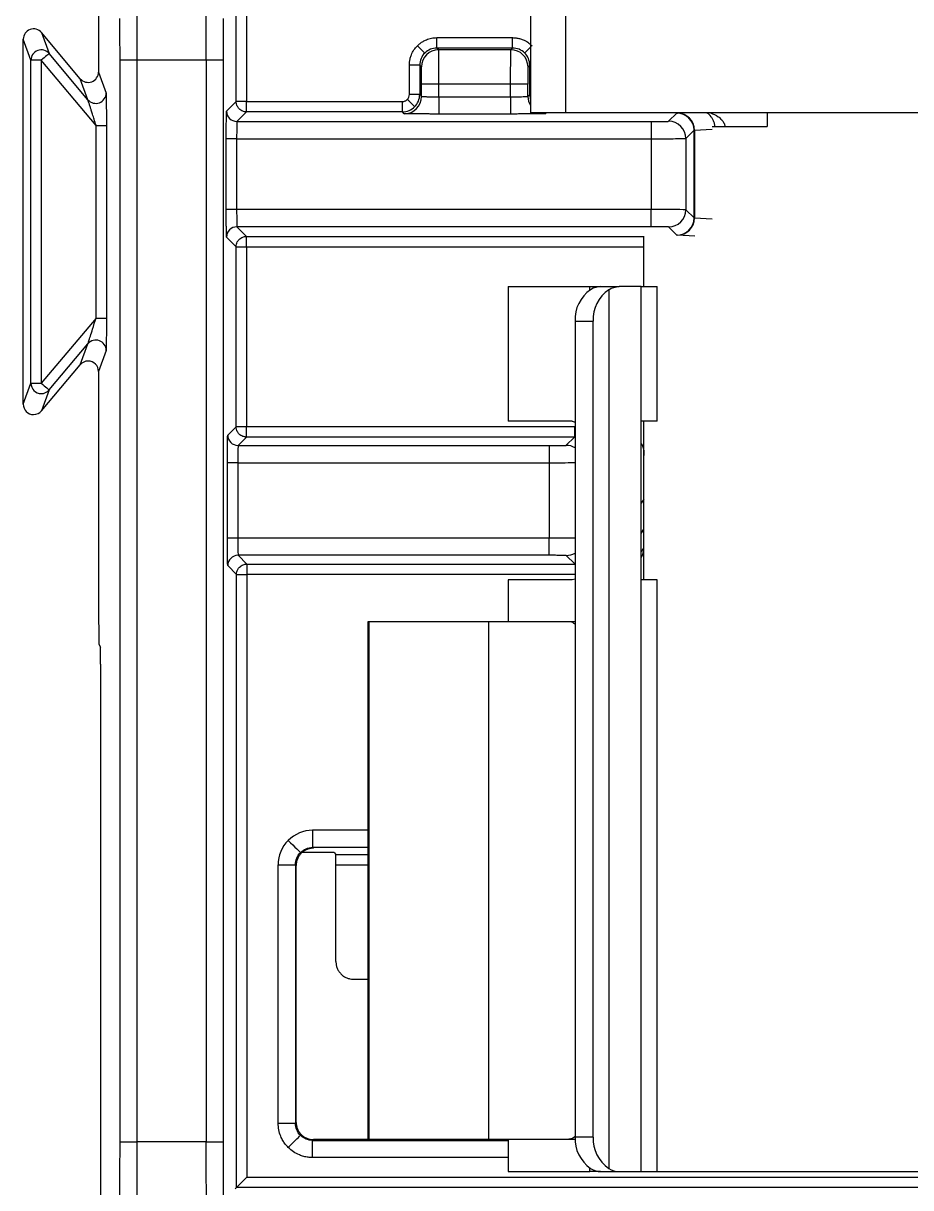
# Model space of a CAD drawing. Header units: inches. Extents: x 897.4 to 914.4, y -8.5 to 2.5.
# Drawn here: x 901.408 to 901.915, y 0.314 to 0.979 of the extents above; entities that cross this region are included whole.
import ezdxf

# ---------------------------------------------------------------- set-up
doc = ezdxf.new("R2010")
doc.units = ezdxf.units.IN
doc.header["$LTSCALE"] = 4
doc.header["$MEASUREMENT"] = 0
doc.layers.get('0').update_dxf_attribs({"linetype": 'CONTINUOUS'})

msp = doc.modelspace()

# ---------------------------------------------------------------- linework, layer by layer
for p, q in [((901.69791, 1.31767), (901.69791, 0.92767)), ((901.71799, 0.92767), (901.71799, 1.31767)), ((901.45142, 1.16724), (901.45142, 0.95101)), ((901.52994, 0.93421), (901.52994, 1.12766)), ((901.53585, 1.12766), (901.53585, 0.93421)), ((901.41891, 0.97354), (901.42327, 0.96156)), ((901.44099, 0.94722), (901.41891, 0.97354)), ((901.64453, 0.96474), (901.64453, 0.97065)), ((901.64453, 0.97065), (901.68764, 0.97065)), ((901.68764, 0.96474), (901.68764, 0.97065)), ((901.41284, 0.95776), (901.40848, 0.96974)), ((901.40848, 0.76142), (901.40848, 0.96974)), ((901.64552, 0.96376), (901.64453, 0.96474)), ((901.68764, 0.96474), (901.64453, 0.96474)), ((901.68666, 0.96376), (901.64552, 0.96376)), ((901.68764, 0.96474), (901.68666, 0.96376)), ((901.41874, 0.95776), (901.41284, 0.95776)), ((901.41284, 0.7734), (901.41284, 0.95776)), ((901.41874, 0.95776), (901.41874, 0.7734)), ((901.44998, 0.92054), (901.41874, 0.95776)), ((901.44535, 0.93524), (901.42327, 0.96156)), ((901.46367, 0.34037), (901.46367, 0.95801)), ((901.46367, 0.95801), (901.47351, 0.95801)), ((901.47351, 0.34037), (901.47351, 0.95801)), ((901.47351, 0.95801), (901.5129, 0.95801)), ((901.5129, 0.95801), (901.5129, 0.34037)), ((901.5129, 0.95801), (901.52274, 0.95801)), ((901.52274, 0.34037), (901.52274, 0.95801)), ((901.45142, 0.95101), (901.45578, 0.93903)), ((901.63469, 0.9549), (901.62879, 0.9549)), ((901.62879, 0.93814), (901.62879, 0.9549)), ((901.63469, 0.9549), (901.63469, 0.93814)), ((901.63567, 0.95392), (901.63469, 0.9549)), ((901.69748, 0.9549), (901.6965, 0.95392)), ((901.69748, 0.93814), (901.69748, 0.9549)), ((901.69748, 0.9549), (901.69791, 0.9549)), ((901.44535, 0.93524), (901.44099, 0.94722)), ((901.63576, 0.93708), (901.63576, 0.94408)), ((901.6456, 0.94408), (901.63576, 0.94408)), ((901.6456, 0.93691), (901.6456, 0.94408)), ((901.68657, 0.94408), (901.6456, 0.94408)), ((901.68657, 0.93691), (901.68657, 0.94408)), ((901.69642, 0.94408), (901.68657, 0.94408)), ((901.69642, 0.93708), (901.69642, 0.94408)), ((901.63469, 0.93814), (901.62879, 0.93814)), ((901.63469, 0.93814), (901.63576, 0.93708)), ((901.69642, 0.93708), (901.69748, 0.93814)), ((901.69748, 0.93814), (901.69791, 0.93814)), ((901.52446, 0.92872), (901.52994, 0.93421)), ((901.53585, 0.93421), (901.52994, 0.93421)), ((901.53585, 0.9283), (901.53585, 0.93421)), ((901.53585, 0.93421), (901.62485, 0.93421)), ((901.62485, 0.9283), (901.62485, 0.93421)), ((901.6456, 0.93691), (901.6456, 0.92706)), ((901.6456, 0.93691), (901.68657, 0.93691)), ((901.68657, 0.93691), (901.68657, 0.92706)), ((901.53585, 0.9283), (901.53036, 0.92282)), ((901.62485, 0.9283), (901.53585, 0.9283)), ((901.62592, 0.92723), (901.62485, 0.9283)), ((901.68657, 0.92706), (901.6456, 0.92706)), ((901.71799, 0.92767), (901.69791, 0.92767)), ((901.70669, 0.92767), (901.70626, 0.92723)), ((902.14283, 0.92767), (901.71799, 0.92767)), ((901.77671, 0.9229), (901.7814, 0.9276)), ((901.78173, 0.92763), (901.78231, 0.92767)), ((901.83297, 0.92767), (901.83297, 0.91991)), ((901.44998, 0.92054), (901.45588, 0.92054)), ((901.44998, 0.81062), (901.44998, 0.92054)), ((901.45588, 0.92054), (901.45588, 0.81062)), ((901.53036, 0.92282), (901.76686, 0.92282)), ((901.76686, 0.92282), (901.76686, 0.91297)), ((901.78655, 0.91306), (901.79124, 0.91775)), ((901.79124, 0.86774), (901.79124, 0.91775)), ((901.79146, 0.91779), (901.80162, 0.91838)), ((901.79146, 0.91779), (901.79146, 0.8677)), ((901.8015, 0.91991), (901.83297, 0.91991)), ((901.52432, 0.87252), (901.52432, 0.91297)), ((901.53022, 0.91297), (901.52432, 0.91297)), ((901.53022, 0.91297), (901.53022, 0.87252)), ((901.53022, 0.91297), (901.76686, 0.91297)), ((901.76686, 0.91297), (901.76686, 0.87252)), ((901.78655, 0.91306), (901.78655, 0.87243)), ((901.53022, 0.87252), (901.52432, 0.87252)), ((901.76686, 0.87252), (901.53022, 0.87252)), ((901.76686, 0.86267), (901.76686, 0.87252)), ((901.79124, 0.86774), (901.78655, 0.87243)), ((901.80162, 0.86711), (901.79146, 0.8677)), ((901.76686, 0.86267), (901.53036, 0.86267)), ((901.53036, 0.86267), (901.53585, 0.85719)), ((901.7814, 0.85789), (901.77671, 0.86259)), ((901.79168, 0.85728), (901.78173, 0.85786)), ((901.52994, 0.85128), (901.52446, 0.85677)), ((901.52994, 0.74858), (901.52994, 0.85128)), ((901.52994, 0.85128), (901.53585, 0.85128)), ((901.53585, 0.85128), (901.53585, 0.85719)), ((901.53585, 0.85719), (901.76269, 0.85719)), ((901.53585, 0.85128), (901.53585, 0.74858)), ((901.53585, 0.85128), (901.76269, 0.85128)), ((901.76269, 0.82857), (901.76269, 0.85728)), ((901.68516, 0.82857), (901.68516, 0.7518)), ((901.68516, 0.82857), (901.7317, 0.82857)), ((901.7317, 0.82857), (901.7379, 0.82857)), ((901.7317, 0.82647), (901.7317, 0.82857)), ((901.7379, 0.82857), (901.74844, 0.82857)), ((901.74254, 0.82679), (901.74254, 0.32523)), ((901.76117, 0.82857), (901.74844, 0.82857)), ((901.76117, 0.32345), (901.76117, 0.82857)), ((901.76117, 0.82857), (901.77017, 0.82857)), ((901.77017, 0.7518), (901.77017, 0.82857)), ((901.44998, 0.81062), (901.41874, 0.7734)), ((901.44998, 0.81062), (901.45588, 0.81062)), ((901.72333, 0.80889), (901.73367, 0.80889)), ((901.72333, 0.80889), (901.72333, 0.34314)), ((901.73367, 0.34314), (901.73367, 0.80889)), ((901.42327, 0.7696), (901.44535, 0.79592)), ((901.44099, 0.78394), (901.44535, 0.79592)), ((901.45578, 0.79212), (901.45142, 0.78014)), ((901.41891, 0.75762), (901.44099, 0.78394)), ((901.45142, 0.78014), (901.45142, 0.65405)), ((901.40848, 0.76142), (901.41284, 0.7734)), ((901.41284, 0.7734), (901.41874, 0.7734)), ((901.42327, 0.7696), (901.41891, 0.75762)), ((901.72167, 0.7518), (901.68516, 0.7518)), ((901.72167, 0.7518), (901.72333, 0.75122)), ((901.77017, 0.7518), (901.76117, 0.7518)), ((901.76269, 0.73211), (901.76269, 0.7518)), ((901.52514, 0.74378), (901.52994, 0.74858)), ((901.53585, 0.74858), (901.52994, 0.74858)), ((901.53585, 0.74267), (901.53585, 0.74858)), ((901.72305, 0.74858), (901.53585, 0.74858)), ((901.72305, 0.74858), (901.72305, 0.74267)), ((901.53585, 0.74267), (901.53105, 0.73787)), ((901.53105, 0.73787), (901.7085, 0.73787)), ((901.72305, 0.74267), (901.53585, 0.74267)), ((901.7085, 0.73787), (901.7085, 0.72803)), ((901.71834, 0.73796), (901.72305, 0.74267)), ((901.76269, 0.68093), (901.76269, 0.73211)), ((901.52501, 0.68502), (901.52501, 0.72803)), ((901.53091, 0.72803), (901.52501, 0.72803)), ((901.53091, 0.72803), (901.53091, 0.68502)), ((901.53091, 0.72803), (901.7085, 0.72803)), ((901.7085, 0.72803), (901.7085, 0.68502)), ((901.76269, 0.70718), (901.76117, 0.70501)), ((901.53091, 0.68502), (901.52501, 0.68502)), ((901.7085, 0.68502), (901.53091, 0.68502)), ((901.7085, 0.67518), (901.7085, 0.68502)), ((901.76117, 0.68785), (901.76269, 0.69002)), ((901.76117, 0.6877), (901.76269, 0.68987)), ((901.76247, 0.67927), (901.76117, 0.67741)), ((901.76269, 0.66125), (901.76269, 0.68093)), ((901.7085, 0.67518), (901.53105, 0.67518)), ((901.53105, 0.67518), (901.53607, 0.67016)), ((901.72319, 0.67024), (901.71834, 0.67509)), ((901.53016, 0.66425), (901.52514, 0.66927)), ((901.53607, 0.67016), (901.53607, 0.66425)), ((901.53607, 0.67016), (901.72333, 0.67016)), ((901.72333, 0.67024), (901.72319, 0.67024)), ((901.53016, 0.31435), (901.53016, 0.66425)), ((901.53016, 0.66425), (901.53607, 0.66425)), ((901.53607, 0.66425), (901.53607, 0.32025)), ((901.72333, 0.66425), (901.53607, 0.66425)), ((901.68516, 0.66125), (901.68516, 0.63723)), ((901.72167, 0.66125), (901.68516, 0.66125)), ((901.72333, 0.66163), (901.72167, 0.66125)), ((901.77017, 0.66125), (901.76117, 0.66125)), ((901.77017, 0.32345), (901.77017, 0.66125)), ((901.605, 0.63723), (901.605, 0.34196)), ((901.6056, 0.63723), (901.605, 0.63723)), ((901.6056, 0.63723), (901.6056, 0.34196)), ((901.67393, 0.63723), (901.6056, 0.63723)), ((901.67393, 0.63723), (901.67393, 0.34196)), ((901.71982, 0.63723), (901.67393, 0.63723)), ((901.72333, 0.63723), (901.71982, 0.63723)), ((901.45167, 0.62452), (901.45252, 0.62283)), ((901.4526, 0.61299), (901.4526, 0.2151)), ((901.5736, 0.51825), (901.5736, 0.50841)), ((901.605, 0.51825), (901.5736, 0.51825)), ((901.58585, 0.50549), (901.56769, 0.50549)), ((901.5736, 0.50841), (901.57403, 0.50798)), ((901.605, 0.50841), (901.5736, 0.50841)), ((901.57403, 0.50798), (901.5736, 0.50798)), ((901.58585, 0.50549), (901.58684, 0.50449)), ((901.55392, 0.3511), (901.55392, 0.49857)), ((901.55392, 0.49857), (901.56376, 0.49857)), ((901.56376, 0.49857), (901.56376, 0.3511)), ((901.56419, 0.49814), (901.56376, 0.49857)), ((901.58684, 0.50449), (901.605, 0.50449)), ((901.56419, 0.35153), (901.56419, 0.49814)), ((901.58687, 0.44333), (901.5869, 0.49833)), ((901.605, 0.49833), (901.5869, 0.49833)), ((901.5967, 0.43328), (901.605, 0.43328)), ((901.55392, 0.3511), (901.56376, 0.3511)), ((901.56376, 0.3511), (901.56419, 0.35153)), ((901.46367, 0.34037), (901.47351, 0.34037)), ((901.5129, 0.34037), (901.47351, 0.34037)), ((901.5129, 0.34037), (901.52274, 0.34037)), ((901.57403, 0.34169), (901.5736, 0.34125)), ((901.5736, 0.33141), (901.5736, 0.34125)), ((901.5736, 0.34125), (901.68516, 0.34125)), ((901.68516, 0.34169), (901.57403, 0.34169)), ((901.605, 0.34196), (901.6056, 0.34196)), ((901.6056, 0.34196), (901.67393, 0.34196)), ((901.67393, 0.34196), (901.71982, 0.34196)), ((901.68516, 0.34196), (901.68516, 0.32345)), ((901.71982, 0.34196), (901.72336, 0.34196)), ((901.73367, 0.34314), (901.72333, 0.34314)), ((901.68516, 0.33141), (901.5736, 0.33141)), ((901.53607, 0.32025), (902.33184, 0.32025)), ((901.68516, 0.32345), (901.7317, 0.32345)), ((901.7317, 0.32345), (901.7317, 0.32555)), ((901.7379, 0.32345), (901.7317, 0.32345)), ((901.7379, 0.32345), (901.74844, 0.32345)), ((901.74844, 0.32345), (901.76117, 0.32345)), ((901.76117, 0.32345), (901.77017, 0.32345)), ((901.77017, 0.32345), (902.09773, 0.32345)), ((901.52934, 0.31353), (901.53016, 0.31435)), ((902.33774, 0.31435), (901.53016, 0.31435))]:
    msp.add_line(p, q)
at = {"flags": 128}
for points in [[(901.63757, 0.96186), (901.63749, 0.96195), (901.63724, 0.96219), (901.63685, 0.96258), (901.63633, 0.9631), (901.6357, 0.96373), (901.63499, 0.96445), (901.63421, 0.96523), (901.6334, 0.96603)], [(901.6946, 0.96186), (901.69469, 0.96195), (901.69493, 0.96219), (901.69532, 0.96258), (901.69584, 0.9631), (901.69647, 0.96373), (901.69719, 0.96445), (901.69791, 0.96517)], [(901.42327, 0.96156), (901.42317, 0.96148), (901.42291, 0.96126), (901.42249, 0.96091), (901.42193, 0.96044), (901.42124, 0.95986), (901.42046, 0.95921), (901.41962, 0.9585), (901.41874, 0.95776)], [(901.63181, 0.93118), (901.63172, 0.93127), (901.63148, 0.93152), (901.63109, 0.9319), (901.63057, 0.93242), (901.62994, 0.93305), (901.62922, 0.93377), (901.62844, 0.93455), (901.62763, 0.93536)], [(901.70338, 0.92767), (901.70434, 0.92742), (901.70626, 0.92723)], [(901.41874, 0.7734), (901.41962, 0.77266), (901.42046, 0.77195), (901.42124, 0.7713), (901.42193, 0.77072), (901.42249, 0.77025), (901.42291, 0.7699), (901.42317, 0.76968), (901.42327, 0.7696)], [(901.55968, 0.51248), (901.56103, 0.51114), (901.56233, 0.50984), (901.56352, 0.50864), (901.56457, 0.50759), (901.56544, 0.50673), (901.56609, 0.50608), (901.5665, 0.50567), (901.56664, 0.50553)], [(901.55968, 0.33718), (901.56103, 0.33853), (901.56233, 0.33982), (901.56352, 0.34102), (901.56457, 0.34207), (901.56544, 0.34293), (901.56609, 0.34358), (901.5665, 0.34399), (901.56664, 0.34414)]]:
    msp.add_lwpolyline(points, dxfattribs=at)
for centre, radius, start, end in [((901.64552, 0.95392), 0.00984, 90.00458, 179.99521), ((901.68666, 0.95392), 0.00984, 0.00501, 89.99521), ((901.41874, 0.95776), 0.00591, 40.02308, 179.9769), ((901.44987, 0.93904), 0.00591, 220.02101, 359.97897), ((901.62592, 0.93708), 0.00984, 270.00479, 359.99499), ((901.70626, 0.93708), 0.00984, 180.00405, 211.9546), ((901.53036, 0.92872), 0.00591, 180.00436, 269.99493), ((901.7814, 0.91775), 0.00984, 0.00565, 89.99456), ((901.78166, 0.91783), 0.0098, 359.77101, 89.59411), ((901.77671, 0.91306), 0.00984, 0.00549, 89.99409), ((901.77671, 0.87243), 0.00984, 270.00556, 359.99487), ((901.7814, 0.86774), 0.00984, 270.00458, 359.99521), ((901.78166, 0.86766), 0.0098, 270.40553, 0.22935), ((901.53036, 0.85677), 0.00591, 90.00507, 179.99564), ((901.74393, 0.80983), 0.02062, 124.64085, 182.61416), ((901.75427, 0.80983), 0.02062, 124.64113, 182.61408), ((901.44987, 0.79212), 0.00591, 0.02103, 139.97899), ((901.41874, 0.7734), 0.00591, 180.02302, 269.99121), ((901.41874, 0.7734), 0.00591, 269.9878, 319.98302), ((901.53105, 0.74378), 0.00591, 180.00537, 269.99463), ((901.71834, 0.72811), 0.00984, 59.52676, 89.99321), ((901.53105, 0.66927), 0.00591, 90.00394, 179.99464), ((901.71834, 0.68493), 0.00984, 270.00198, 300.47492), ((901.74393, 0.3422), 0.02062, 177.38539, 235.35959), ((901.75426, 0.3422), 0.02062, 177.38548, 235.35931)]:
    msp.add_arc(centre, radius, start, end)
for centre, major_axis, ratio, start_param, end_param in [((901.41438, 0.96974), (-0.00202, 0.00555), 0.999675, 5.061559, 7.504811), ((901.44551, 0.95102), (0.00202, -0.00555), 0.999675, 5.061559, 7.504811), ((901.44551, 0.78014), (0.00202, 0.00555), 0.999675, 0.348961, 1.221626), ((901.44551, 0.78014), (0.00202, 0.00555), 0.999675, 5.061559, 6.632147), ((901.41438, 0.76142), (-0.00202, -0.00555), 0.999675, 5.061559, 6.632147), ((901.41438, 0.76142), (-0.00202, -0.00555), 0.999675, 0.348961, 1.221626), ((901.45168, 0.65405), (0, 0.02953), 0.008727, 1.570796, 3.124139), ((901.45252, 0.61299), (0, 0.00984), 0.008727, 4.712389, 6.265732), ((901.58684, 0.49859), (0, 0.00591), 0.008727, 4.668756, 6.274459)]:
    msp.add_ellipse(centre, major_axis=major_axis, ratio=ratio, start_param=start_param, end_param=end_param)
for points in [[(901.47351, 0.95801), (901.47351, 0.96716), (901.4735, 0.97631), (901.47348, 0.98492)], [(901.5129, 0.95801), (901.51291, 0.96716), (901.51292, 0.97631), (901.51293, 0.98492)], [(901.52274, 0.95801), (901.52274, 0.96602), (901.52275, 0.97402), (901.52277, 0.98155)], [(901.64453, 0.96474), (901.64196, 0.96474), (901.6394, 0.96368), (901.63757, 0.96186)], [(901.6946, 0.96186), (901.69278, 0.96368), (901.69022, 0.96474), (901.68764, 0.96474)], [(901.63757, 0.96186), (901.63575, 0.96004), (901.63469, 0.95748), (901.63469, 0.9549)], [(901.69748, 0.9549), (901.69748, 0.95748), (901.69642, 0.96004), (901.6946, 0.96186)], [(901.63181, 0.93118), (901.63364, 0.93302), (901.63469, 0.93555), (901.63469, 0.93814)], [(901.62485, 0.9283), (901.62744, 0.9283), (901.62998, 0.92935), (901.63181, 0.93118)], [(901.79124, 0.91775), (901.79125, 0.91777), (901.79132, 0.91778), (901.79146, 0.91779)], [(901.79146, 0.8677), (901.79132, 0.86771), (901.79125, 0.86772), (901.79124, 0.86774)], [(901.7379, 0.82857), (901.73618, 0.82857), (901.73421, 0.82798), (901.73221, 0.82679)], [(901.74254, 0.82679), (901.74454, 0.82797), (901.74656, 0.82857), (901.74844, 0.82857)], [(901.55968, 0.51248), (901.55602, 0.50882), (901.55392, 0.50375), (901.55392, 0.49857)], [(901.5736, 0.51825), (901.56842, 0.51825), (901.56335, 0.51615), (901.55968, 0.51248)], [(901.56376, 0.49857), (901.56376, 0.50116), (901.56481, 0.50369), (901.56664, 0.50553)], [(901.56664, 0.50553), (901.56848, 0.50736), (901.57101, 0.50841), (901.5736, 0.50841)], [(901.56664, 0.34414), (901.56481, 0.34597), (901.56376, 0.3485), (901.56376, 0.3511)], [(901.5736, 0.34125), (901.57101, 0.34125), (901.56848, 0.3423), (901.56664, 0.34414)], [(901.73221, 0.32523), (901.73421, 0.32405), (901.73618, 0.32345), (901.7379, 0.32345)], [(901.74254, 0.32523), (901.74454, 0.32405), (901.74656, 0.32345), (901.74844, 0.32345)]]:
    msp.add_open_spline(points, degree=3)
for points, knots in [([(901.46367, 0.95801), (901.46367, 0.95962), (901.46367, 0.96282), (901.46366, 0.9676), (901.46366, 0.97232), (901.46365, 0.97699), (901.46364, 0.98003), (901.46363, 0.98155)], [0, 0, 0, 0, 0.200982, 0.400492, 0.599507, 0.799017, 1, 1, 1, 1]), ([(901.6334, 0.96603), (901.6339, 0.9665), (901.63491, 0.96743), (901.63664, 0.96857), (901.63879, 0.96963), (901.64144, 0.97048), (901.6435, 0.97059), (901.64453, 0.97065)], [0, 0, 0, 0, 0.1665538, 0.332327, 0.5001878, 0.7493631, 1, 1, 1, 1]), ([(901.68764, 0.97065), (901.68833, 0.97062), (901.6897, 0.97057), (901.69172, 0.97015), (901.694, 0.96938), (901.69647, 0.9681), (901.69801, 0.96673), (901.69878, 0.96603)], [0, 0, 0, 0, 0.166559, 0.332336, 0.500198, 0.749371, 1, 1, 1, 1]), ([(901.62879, 0.9549), (901.62881, 0.95558), (901.62886, 0.95695), (901.62928, 0.95898), (901.63005, 0.96126), (901.63133, 0.96373), (901.63271, 0.96526), (901.6334, 0.96603)], [0, 0, 0, 0, 0.166559, 0.332336, 0.500198, 0.749371, 1, 1, 1, 1]), ([(901.6456, 0.94408), (901.6456, 0.94921), (901.64559, 0.95429), (901.64556, 0.96157), (901.64554, 0.96371), (901.64552, 0.96376)], [0, 0, 0, 0, 0.5, 0.5, 1, 1, 1, 1]), ([(901.68657, 0.94408), (901.68659, 0.9492), (901.6866, 0.95429), (901.68663, 0.96157), (901.68665, 0.96371), (901.68666, 0.96376)], [0, 0, 0, 0, 0.5, 0.5, 1, 1, 1, 1]), ([(901.63576, 0.94408), (901.63576, 0.94473), (901.63576, 0.94601), (901.63575, 0.94785), (901.63574, 0.94954), (901.63573, 0.95105), (901.63572, 0.95233), (901.63571, 0.95323), (901.63569, 0.95381), (901.63568, 0.95388), (901.63567, 0.95392)], [0, 0, 0, 0, 0.12697, 0.249353, 0.372143, 0.500287, 0.628647, 0.76, 0.879277, 1, 1, 1, 1]), ([(901.6965, 0.95392), (901.6965, 0.95388), (901.69649, 0.9538), (901.69647, 0.95323), (901.69645, 0.9523), (901.69644, 0.95105), (901.69643, 0.9495), (901.69642, 0.94776), (901.69642, 0.94593), (901.69642, 0.94469), (901.69642, 0.94408)], [0, 0, 0, 0, 0.126975, 0.249362, 0.372154, 0.500299, 0.628658, 0.760008, 0.879281, 1, 1, 1, 1]), ([(901.45578, 0.93903), (901.45578, 0.939), (901.45579, 0.93892), (901.45581, 0.93842), (901.45582, 0.93752), (901.45584, 0.93591), (901.45586, 0.93257), (901.45587, 0.92841), (901.45588, 0.92396), (901.45588, 0.92169), (901.45588, 0.92054)], [0, 0, 0, 0, 0.061656, 0.12487, 0.191754, 0.305439, 0.43307, 0.715509, 0.85549, 1, 1, 1, 1]), ([(901.62763, 0.93536), (901.62797, 0.93576), (901.62864, 0.93657), (901.62874, 0.93762), (901.62879, 0.93814)], [0, 0, 0, 0, 0.499995, 1, 1, 1, 1]), ([(901.69748, 0.93814), (901.6975, 0.93749), (901.69753, 0.93657), (901.69782, 0.9357), (901.69791, 0.93544)], [0, 0, 0, 0, 0.703669, 1, 1, 1, 1]), ([(901.44998, 0.92054), (901.44962, 0.9217), (901.44896, 0.92384), (901.44808, 0.92673), (901.44735, 0.929), (901.44672, 0.93095), (901.4462, 0.93265), (901.44576, 0.93404), (901.44544, 0.935), (901.44538, 0.93516), (901.44535, 0.93524)], [0, 0, 0, 0, 0.20931, 0.383703, 0.523256, 0.62813, 0.75352, 0.854555, 0.93453, 1, 1, 1, 1]), ([(901.53585, 0.9283), (901.53575, 0.9283), (901.53557, 0.9283), (901.53521, 0.92833), (901.53457, 0.92842), (901.53325, 0.92879), (901.53174, 0.9298), (901.53029, 0.93171), (901.53007, 0.93326), (901.52994, 0.93421)], [0, 0, 0, 0, 0.0326707, 0.0576054, 0.1171349, 0.2411405, 0.5008426, 0.6945001, 1, 1, 1, 1]), ([(901.62485, 0.93421), (901.62537, 0.93425), (901.62642, 0.93435), (901.62723, 0.93502), (901.62763, 0.93536)], [0, 0, 0, 0, 0.500005, 1, 1, 1, 1]), ([(901.63576, 0.93708), (901.6358, 0.93707), (901.63588, 0.93704), (901.63643, 0.93701), (901.63723, 0.93699), (901.63824, 0.93697), (901.6394, 0.93695), (901.64064, 0.93693), (901.64191, 0.93692), (901.64318, 0.93691), (901.64441, 0.93691), (901.64521, 0.93691), (901.6456, 0.93691)], [0, 0, 0, 0, 0.12418, 0.242991, 0.356431, 0.464499, 0.567193, 0.664511, 0.756452, 0.843015, 0.924198, 1, 1, 1, 1]), ([(901.68657, 0.93691), (901.68724, 0.93691), (901.68864, 0.93691), (901.69076, 0.93692), (901.69286, 0.93695), (901.69471, 0.93698), (901.69611, 0.93702), (901.69631, 0.93706), (901.69642, 0.93708)], [0, 0, 0, 0, 0.129436, 0.273791, 0.433046, 0.607181, 0.796174, 1, 1, 1, 1]), ([(901.52432, 0.91297), (901.52432, 0.91363), (901.52432, 0.91493), (901.52432, 0.91687), (901.52433, 0.92014), (901.52435, 0.92346), (901.52438, 0.92618), (901.5244, 0.92762), (901.52443, 0.92854), (901.52445, 0.92866), (901.52446, 0.92872)], [0, 0, 0, 0, 0.07974, 0.159515, 0.240566, 0.49938, 0.627973, 0.759565, 0.879058, 1, 1, 1, 1]), ([(901.6456, 0.92706), (901.64479, 0.92706), (901.64315, 0.92706), (901.64073, 0.92707), (901.63791, 0.92708), (901.63478, 0.92709), (901.63167, 0.92711), (901.62909, 0.92714), (901.62729, 0.92717), (901.62614, 0.9272), (901.62599, 0.92722), (901.62592, 0.92723)], [0, 0, 0, 0, 0.079631, 0.159298, 0.240238, 0.368653, 0.500062, 0.62848, 0.759892, 0.879223, 1, 1, 1, 1]), ([(901.70626, 0.92723), (901.70622, 0.92723), (901.70615, 0.92721), (901.70565, 0.92719), (901.70473, 0.92717), (901.70309, 0.92714), (901.70055, 0.92711), (901.69742, 0.92709), (901.69394, 0.92708), (901.69028, 0.92707), (901.68781, 0.92706), (901.68657, 0.92706)], [0, 0, 0, 0, 0.079634, 0.159304, 0.240247, 0.368664, 0.500074, 0.628491, 0.759901, 0.879227, 1, 1, 1, 1]), ([(901.7814, 0.9276), (901.78142, 0.9276), (901.78146, 0.92761), (901.78164, 0.92763), (901.78173, 0.92763)], [0, 0, 0, 0, 0.5, 1, 1, 1, 1]), ([(901.80317, 0.91991), (901.80316, 0.92007), (901.8031, 0.9209), (901.8027, 0.92232), (901.80198, 0.92408), (901.80057, 0.92618), (901.79922, 0.92751), (901.79821, 0.92775), (901.79813, 0.92777)], [0, 0, 0, 0, 0.034014, 0.178652, 0.342676, 0.530685, 0.960687, 1, 1, 1, 1]), ([(901.80064, 0.92767), (901.80218, 0.92708), (901.80441, 0.92624), (901.80683, 0.92411), (901.80808, 0.92237), (901.8088, 0.92093), (901.8089, 0.92008), (901.80892, 0.91991)], [0, 0, 0, 0, 0.439878, 0.637134, 0.809249, 0.961021, 1, 1, 1, 1]), ([(901.53036, 0.92282), (901.53034, 0.92279), (901.53032, 0.92172), (901.53027, 0.91808), (901.53025, 0.91554), (901.53022, 0.91297)], [0, 0, 0, 0, 0.5, 0.5, 1, 1, 1, 1]), ([(901.76686, 0.92282), (901.76752, 0.92282), (901.76879, 0.92282), (901.77064, 0.92282), (901.77233, 0.92283), (901.77384, 0.92284), (901.77512, 0.92285), (901.77602, 0.92287), (901.7766, 0.92288), (901.77667, 0.9229), (901.77671, 0.9229)], [0, 0, 0, 0, 0.12697, 0.249353, 0.372143, 0.500287, 0.628647, 0.76, 0.879277, 1, 1, 1, 1]), ([(901.76686, 0.91297), (901.772, 0.91297), (901.77708, 0.91298), (901.78436, 0.91301), (901.7865, 0.91304), (901.78655, 0.91306)], [0, 0, 0, 0, 0.5, 0.5, 1, 1, 1, 1]), ([(901.52446, 0.85677), (901.52445, 0.8568), (901.52444, 0.85685), (901.52442, 0.85726), (901.52439, 0.85832), (901.52436, 0.86053), (901.52434, 0.86384), (901.52433, 0.86662), (901.52432, 0.86955), (901.52432, 0.87152), (901.52432, 0.87252)], [0, 0, 0, 0, 0.079743, 0.159521, 0.240575, 0.499392, 0.627985, 0.759573, 0.879062, 1, 1, 1, 1]), ([(901.53022, 0.87252), (901.53025, 0.86995), (901.53027, 0.86741), (901.53032, 0.86377), (901.53034, 0.8627), (901.53036, 0.86267)], [0, 0, 0, 0, 0.5, 0.5, 1, 1, 1, 1]), ([(901.78655, 0.87243), (901.7865, 0.87245), (901.78436, 0.87247), (901.77708, 0.87251), (901.772, 0.87252), (901.76686, 0.87252)], [0, 0, 0, 0, 0.5, 0.5, 1, 1, 1, 1]), ([(901.77671, 0.86259), (901.77667, 0.86259), (901.77659, 0.86261), (901.77602, 0.86262), (901.77509, 0.86264), (901.77384, 0.86265), (901.77229, 0.86266), (901.77055, 0.86267), (901.76872, 0.86267), (901.76748, 0.86267), (901.76686, 0.86267)], [0, 0, 0, 0, 0.126975, 0.249362, 0.372154, 0.500299, 0.628658, 0.760008, 0.879281, 1, 1, 1, 1]), ([(901.78173, 0.85786), (901.78164, 0.85786), (901.78146, 0.85787), (901.78142, 0.85789), (901.7814, 0.85789)], [0, 0, 0, 0, 0.5, 1, 1, 1, 1]), ([(901.52994, 0.85128), (901.52998, 0.8518), (901.53005, 0.85275), (901.53054, 0.85396), (901.53109, 0.85483), (901.53202, 0.85588), (901.53326, 0.85669), (901.53457, 0.85707), (901.5352, 0.85716), (901.53556, 0.85718), (901.53574, 0.85719), (901.53585, 0.85719)], [0, 0, 0, 0, 0.167515, 0.306819, 0.417844, 0.500535, 0.759523, 0.883187, 0.942553, 0.965773, 1, 1, 1, 1]), ([(901.44535, 0.79592), (901.44537, 0.79597), (901.44541, 0.79607), (901.44561, 0.79668), (901.4459, 0.79758), (901.44629, 0.79883), (901.44698, 0.80103), (901.44827, 0.80498), (901.44933, 0.80848), (901.44998, 0.81062)], [0, 0, 0, 0, 0.051682, 0.111496, 0.183484, 0.269995, 0.372386, 0.616589, 1, 1, 1, 1]), ([(901.45588, 0.81062), (901.45588, 0.80941), (901.45588, 0.80705), (901.45588, 0.80364), (901.45587, 0.80049), (901.45585, 0.79767), (901.45584, 0.79526), (901.45582, 0.79351), (901.4558, 0.79237), (901.45579, 0.7922), (901.45578, 0.79212)], [0, 0, 0, 0, 0.151848, 0.29523, 0.432809, 0.567597, 0.692333, 0.808673, 0.9062, 1, 1, 1, 1]), ([(901.53585, 0.74267), (901.53575, 0.74267), (901.53557, 0.74267), (901.53521, 0.7427), (901.53457, 0.74279), (901.53325, 0.74317), (901.53174, 0.74417), (901.53029, 0.74608), (901.53007, 0.74763), (901.52994, 0.74858)], [0, 0, 0, 0, 0.032671, 0.057605, 0.117135, 0.241141, 0.500843, 0.6945, 1, 1, 1, 1]), ([(901.52501, 0.72803), (901.52501, 0.72868), (901.52501, 0.72999), (901.52501, 0.73193), (901.52502, 0.7352), (901.52504, 0.73851), (901.52507, 0.74123), (901.52509, 0.74268), (901.52512, 0.7436), (901.52513, 0.74372), (901.52514, 0.74378)], [0, 0, 0, 0, 0.0797399, 0.1595151, 0.2405663, 0.49938, 0.6279733, 0.7595647, 0.8790578, 1, 1, 1, 1]), ([(901.53105, 0.73787), (901.53103, 0.73785), (901.531, 0.73678), (901.53096, 0.73314), (901.53093, 0.73059), (901.53091, 0.72803)], [0, 0, 0, 0, 0.5, 0.5, 1, 1, 1, 1]), ([(901.7085, 0.73787), (901.70915, 0.73787), (901.71043, 0.73787), (901.71227, 0.73788), (901.71396, 0.73789), (901.71547, 0.7379), (901.71675, 0.73791), (901.71765, 0.73793), (901.71823, 0.73794), (901.7183, 0.73795), (901.71834, 0.73796)], [0, 0, 0, 0, 0.1269704, 0.2493532, 0.372143, 0.5002867, 0.6286471, 0.7600002, 0.8792768, 1, 1, 1, 1]), ([(901.76117, 0.73907), (901.76149, 0.73844), (901.76257, 0.73629), (901.76264, 0.73385), (901.76269, 0.73211)], [0, 0, 0, 0, 0.291703, 1, 1, 1, 1]), ([(901.7085, 0.72803), (901.71102, 0.72804), (901.71607, 0.72805), (901.72134, 0.72807), (901.72302, 0.72808), (901.72333, 0.72808)], [0, 0, 0, 0, 0.448881, 0.897762, 1, 1, 1, 1]), ([(901.52514, 0.66927), (901.52514, 0.6693), (901.52513, 0.66936), (901.52511, 0.66976), (901.52508, 0.67083), (901.52505, 0.67303), (901.52503, 0.67634), (901.52502, 0.67912), (901.52501, 0.68206), (901.52501, 0.68403), (901.52501, 0.68502)], [0, 0, 0, 0, 0.079743, 0.159521, 0.240575, 0.499392, 0.627985, 0.759573, 0.879062, 1, 1, 1, 1]), ([(901.53091, 0.68502), (901.53093, 0.68245), (901.53096, 0.67991), (901.531, 0.67627), (901.53103, 0.6752), (901.53105, 0.67518)], [0, 0, 0, 0, 0.5, 0.5, 1, 1, 1, 1]), ([(901.72333, 0.68497), (901.72302, 0.68497), (901.72134, 0.68498), (901.71607, 0.685), (901.71102, 0.68501), (901.7085, 0.68502)], [0, 0, 0, 0, 0.1022377, 0.5511187, 1, 1, 1, 1]), ([(901.76117, 0.67398), (901.76149, 0.6746), (901.76257, 0.67676), (901.76264, 0.6792), (901.76269, 0.68093)], [0, 0, 0, 0, 0.291697, 1, 1, 1, 1]), ([(901.71834, 0.67509), (901.7183, 0.6751), (901.71823, 0.67511), (901.71765, 0.67512), (901.71672, 0.67514), (901.71547, 0.67515), (901.71392, 0.67516), (901.71218, 0.67517), (901.71035, 0.67517), (901.70912, 0.67517), (901.7085, 0.67518)], [0, 0, 0, 0, 0.126975, 0.249362, 0.372154, 0.500299, 0.628658, 0.760008, 0.879281, 1, 1, 1, 1]), ([(901.53016, 0.66425), (901.5302, 0.66477), (901.53027, 0.66572), (901.53076, 0.66693), (901.53131, 0.6678), (901.53224, 0.66885), (901.53348, 0.66966), (901.53479, 0.67004), (901.53542, 0.67013), (901.53578, 0.67015), (901.53596, 0.67016), (901.53607, 0.67016)], [0, 0, 0, 0, 0.167515, 0.306819, 0.417844, 0.500535, 0.759523, 0.883187, 0.942553, 0.965773, 1, 1, 1, 1]), ([(901.72333, 0.63585), (901.72294, 0.63619), (901.72181, 0.63715), (901.7206, 0.6372), (901.71982, 0.63723)], [0, 0, 0, 0, 0.350265, 1, 1, 1, 1]), ([(901.5736, 0.50797), (901.57298, 0.50791), (901.57174, 0.50778), (901.56996, 0.50716), (901.56833, 0.50623), (901.5669, 0.505), (901.56572, 0.50352), (901.56485, 0.50184), (901.5643, 0.50002), (901.56423, 0.49876), (901.56419, 0.49814)], [0, 0, 0, 0, 0.124371, 0.248921, 0.37365, 0.498558, 0.623647, 0.748916, 0.874367, 1, 1, 1, 1]), ([(901.58687, 0.44333), (901.58691, 0.44266), (901.58697, 0.44135), (901.58753, 0.43946), (901.58845, 0.43772), (901.5897, 0.43618), (901.59125, 0.43487), (901.593, 0.43395), (901.59484, 0.43337), (901.59608, 0.43331), (901.5967, 0.43328)], [0, 0, 0, 0, 0.1285466, 0.2521451, 0.3757014, 0.5041257, 0.6321901, 0.7626643, 0.8806991, 1, 1, 1, 1]), ([(901.55968, 0.33718), (901.5591, 0.33781), (901.55793, 0.33906), (901.55651, 0.34122), (901.55519, 0.34392), (901.55413, 0.34723), (901.55399, 0.3498), (901.55392, 0.3511)], [0, 0, 0, 0, 0.166554, 0.332327, 0.500188, 0.749363, 1, 1, 1, 1]), ([(901.56419, 0.35153), (901.56423, 0.35088), (901.5643, 0.34959), (901.56489, 0.34774), (901.5658, 0.34602), (901.56703, 0.34452), (901.56853, 0.34329), (901.57024, 0.34238), (901.5721, 0.34179), (901.57339, 0.34172), (901.57403, 0.34169)], [0, 0, 0, 0, 0.125002, 0.250002, 0.375001, 0.5, 0.624999, 0.749998, 0.874998, 1, 1, 1, 1]), ([(901.46314, 0.27196), (901.46315, 0.27219), (901.46318, 0.27264), (901.46322, 0.27372), (901.46326, 0.27512), (901.4633, 0.27685), (901.46336, 0.28002), (901.46344, 0.2855), (901.46352, 0.29438), (901.46359, 0.30484), (901.46363, 0.31511), (901.46365, 0.32438), (901.46367, 0.33232), (901.46367, 0.33768), (901.46367, 0.34037)], [0, 0, 0, 0, 0.0485418, 0.0967402, 0.1448345, 0.1930651, 0.2416707, 0.370757, 0.5000478, 0.6291324, 0.7584216, 0.8390891, 0.9192435, 1, 1, 1, 1]), ([(901.47298, 0.26219), (901.47305, 0.26332), (901.47312, 0.26619), (901.47325, 0.27502), (901.47331, 0.28099), (901.47341, 0.29524), (901.47345, 0.30352), (901.4735, 0.32133), (901.47351, 0.33085), (901.47351, 0.34037)], [0, 0, 0, 0, 0.25, 0.25, 0.5, 0.5, 0.75, 0.75, 1, 1, 1, 1]), ([(901.51343, 0.26219), (901.51341, 0.26246), (901.51338, 0.263), (901.51334, 0.26431), (901.5133, 0.26596), (901.51326, 0.26797), (901.51323, 0.27028), (901.51319, 0.27288), (901.51316, 0.27574), (901.51313, 0.27883), (901.5131, 0.28213), (901.51308, 0.2856), (901.51305, 0.28923), (901.51303, 0.29298), (901.51301, 0.29684), (901.51299, 0.30077), (901.51297, 0.30477), (901.51295, 0.3088), (901.51294, 0.31284), (901.51293, 0.31689), (901.51292, 0.32092), (901.51291, 0.32492), (901.5129, 0.32888), (901.5129, 0.33277), (901.5129, 0.3366), (901.5129, 0.33912), (901.5129, 0.34037)], [0, 0, 0, 0, 0.0505536, 0.1003345, 0.1493427, 0.1975782, 0.245041, 0.291731, 0.3376482, 0.3827927, 0.4271644, 0.4707633, 0.5135894, 0.5556427, 0.5969232, 0.6374309, 0.6771657, 0.7161276, 0.7543167, 0.791733, 0.8283763, 0.8642468, 0.8993445, 0.9336692, 0.967221, 1, 1, 1, 1]), ([(901.52327, 0.27196), (901.5232, 0.27296), (901.52312, 0.27546), (901.523, 0.28319), (901.52294, 0.28841), (901.52284, 0.30088), (901.5228, 0.30812), (901.52275, 0.32371), (901.52274, 0.33204), (901.52274, 0.34037)], [0, 0, 0, 0, 0.25, 0.25, 0.5, 0.5, 0.75, 0.75, 1, 1, 1, 1]), ([(901.72325, 0.34328), (901.72288, 0.34296), (901.72178, 0.34203), (901.7206, 0.34199), (901.71982, 0.34196)], [0, 0, 0, 0, 0.334656, 1, 1, 1, 1]), ([(901.5736, 0.33141), (901.57275, 0.33144), (901.57103, 0.33151), (901.5685, 0.33203), (901.56566, 0.333), (901.56257, 0.33459), (901.56065, 0.33631), (901.55968, 0.33718)], [0, 0, 0, 0, 0.166559, 0.332336, 0.500198, 0.749371, 1, 1, 1, 1]), ([(901.53607, 0.32025), (901.53559, 0.31978), (901.53471, 0.31891), (901.53354, 0.31775), (901.53262, 0.31682), (901.53159, 0.31576), (901.53047, 0.31467), (901.53026, 0.31445), (901.53016, 0.31435)], [0, 0, 0, 0, 0.178909, 0.331072, 0.456612, 0.555768, 0.796536, 1, 1, 1, 1])]:
    msp.add_open_spline(points, degree=3, knots=knots)

doc.saveas('drawing.dxf')
